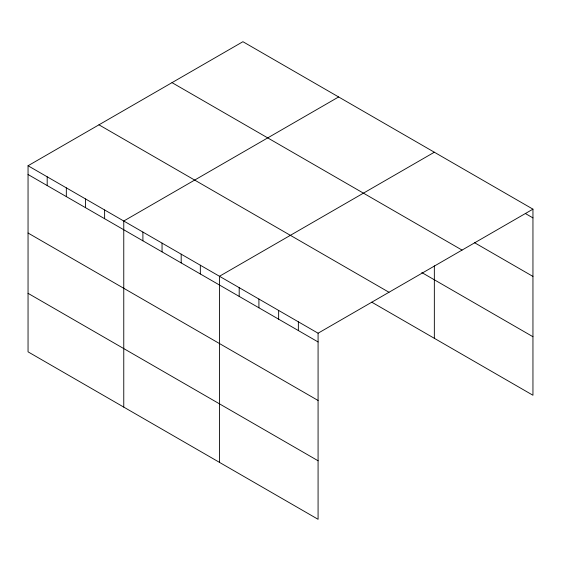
<?xml version="1.0" encoding="UTF-8"?>
<svg xmlns="http://www.w3.org/2000/svg" width="561" height="561" viewBox="0 0 561 561"><rect width="100%" height="100%" fill="white"/><g stroke="black" fill="none" stroke-linecap="round" stroke-linejoin="round"><path stroke-width="0.84" d="M318.08 400.477L318.08 333.206L28.05 165.754L28.05 351.845L318.08 519.297L318.08 400.477L28.05 233.025M371.761 302.183L532.95 395.246L532.95 209.155L242.92 41.703L28.05 165.754M338.627 96.962L123.764 221.013L123.764 407.104M434.34 152.22L219.47 276.271L219.47 462.362M318.08 333.206L532.95 209.155M525.362 213.524L532.95 217.899M474.543 242.703L532.95 276.426M172.01 82.642L462.047 250.087M421.823 272.562L532.95 336.719M98.953 124.815L388.99 292.267M28.05 174.506L318.08 341.951M28.05 293.326L318.08 460.77M434.34 265.809L434.34 338.311M298.361 321.818L298.361 330.562M278.642 310.429L278.642 319.181M258.916 299.041L258.916 307.793M239.196 287.66L239.196 296.404M200.333 265.22L200.333 273.964M181.189 254.168L181.189 262.913M162.045 243.116L162.045 251.861M142.901 232.065L142.901 240.809M104.619 209.961L104.619 218.706M85.475 198.91L85.475 207.661M66.331 187.858L66.331 196.609M47.194 176.806L47.194 185.558"/></g></svg>
